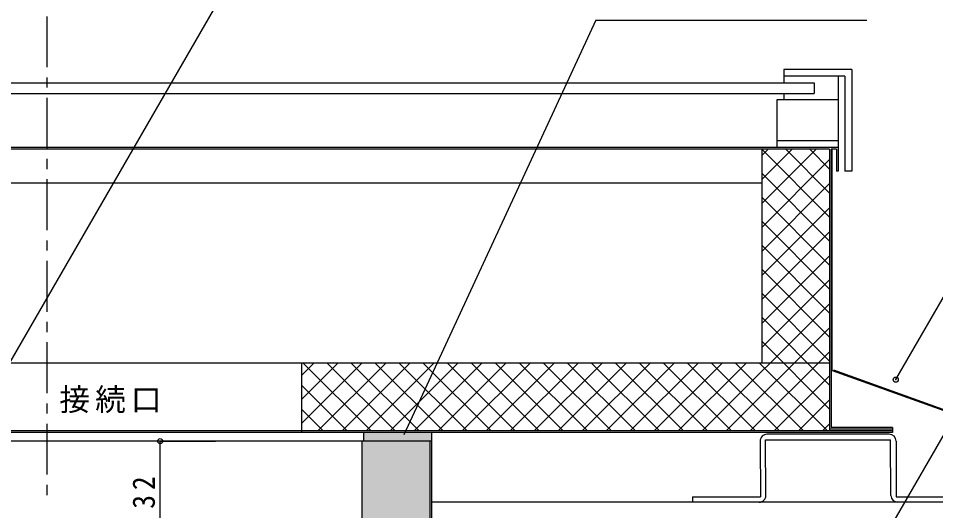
# Model space of a CAD drawing. Units: millimetres on the paper, enlarged 10 times, with parts at other scales. Extents: x -4356 to 3884, y -2974 to 2806.
# Drawn here: x 1816 to 2716, y 1721 to 2204 of the extents above; entities that cross this region are included whole.
import ezdxf

# ---------------------------------------------------------------- set-up
doc = ezdxf.new("R2010")
doc.units = ezdxf.units.MM
doc.header["$LTSCALE"] = 10
doc.header["$PDMODE"] = 32
doc.header["$PDSIZE"] = 5
doc.linetypes.add('CHAIN1', pattern=[8, 5, -1, 1, -1])
doc.layers.add('1-0', color=4, linetype='Continuous')
doc.styles.add('ＭＳ ゴシック', font='')
doc.styles.get('ＭＳ ゴシック').set_extended_font_data('MS Gothic')

msp = doc.modelspace()

# ---------------------------------------------------------------- linework, layer by layer
at = {"layer": '1-0', "linetype": 'CHAIN1'}
msp.add_line((1843.48, 2206.25), (1843.48, 1726.35), dxfattribs=at)
at = {"layer": '1-0'}
for p, q in [((2382.23, 2202.41), (2194.11, 1795.32)), ((2382.23, 2202.41), (2648.5, 2202.41)), ((2676.7, 1849.52), (2833.32, 2120.8)), ((2545.15, 2069.59), (2551.38, 2075.82)), ((2545.15, 2046.02), (2574.95, 2075.82)), ((2545.15, 2022.45), (2598.52, 2075.82)), ((2611.81, 2009.22), (2545.22, 2075.82)), ((2611.81, 2032.79), (2568.79, 2075.82)), ((2611.81, 2056.36), (2592.36, 2075.82)), ((2545.15, 1998.88), (2611.81, 2065.55)), ((2611.81, 1985.65), (2545.15, 2052.32)), ((2545.15, 1975.31), (2611.81, 2041.98)), ((2611.81, 1962.08), (2545.15, 2028.75)), ((2545.15, 1951.74), (2611.81, 2018.41)), ((2611.81, 1938.51), (2545.15, 2005.18)), ((2545.15, 1928.17), (2611.81, 1994.84)), ((2611.81, 1914.94), (2545.15, 1981.61)), ((2545.15, 1904.6), (2611.81, 1971.27)), ((2655.71, 1677.4), (2822, 1965.42)), ((2611.81, 1891.37), (2545.15, 1958.04)), ((2545.15, 1881.03), (2611.81, 1947.7)), ((2611.81, 1867.8), (2545.15, 1934.47)), ((2486.84, 1799.15), (2611.81, 1924.13)), ((2611.81, 1844.23), (2545.15, 1910.9)), ((2510.41, 1799.15), (2611.81, 1900.56)), ((2611.81, 1820.66), (2545.15, 1887.33)), ((2533.98, 1799.15), (2611.81, 1876.99)), ((2093.48, 1865.82), (1593.48, 1865.82)), ((2093.48, 1853.63), (2105.67, 1865.82)), ((2093.48, 1830.06), (2129.24, 1865.82)), ((2093.48, 1806.49), (2152.81, 1865.82)), ((2161.92, 1799.15), (2095.25, 1865.82)), ((2109.72, 1799.15), (2176.38, 1865.82)), ((2185.49, 1799.15), (2118.82, 1865.82)), ((2133.29, 1799.15), (2199.95, 1865.82)), ((2209.06, 1799.15), (2142.39, 1865.82)), ((2156.86, 1799.15), (2223.52, 1865.82)), ((2232.63, 1799.15), (2165.96, 1865.82)), ((2180.43, 1799.15), (2247.09, 1865.82)), ((2256.2, 1799.15), (2189.53, 1865.82)), ((2204, 1799.15), (2270.66, 1865.82)), ((2279.77, 1799.15), (2213.1, 1865.82)), ((2227.57, 1799.15), (2294.23, 1865.82)), ((2303.34, 1799.15), (2236.67, 1865.82)), ((2251.14, 1799.15), (2317.8, 1865.82)), ((2326.91, 1799.15), (2260.24, 1865.82)), ((2274.71, 1799.15), (2341.38, 1865.82)), ((2350.48, 1799.15), (2283.81, 1865.82)), ((2298.28, 1799.15), (2364.95, 1865.82)), ((2374.05, 1799.15), (2307.38, 1865.82)), ((2321.85, 1799.15), (2388.52, 1865.82)), ((2397.62, 1799.15), (2330.95, 1865.82)), ((2345.42, 1799.15), (2412.09, 1865.82)), ((2421.19, 1799.15), (2354.52, 1865.82)), ((2368.99, 1799.15), (2435.66, 1865.82)), ((2444.76, 1799.15), (2378.09, 1865.82)), ((2392.56, 1799.15), (2459.23, 1865.82)), ((2468.33, 1799.15), (2401.66, 1865.82)), ((2416.13, 1799.15), (2482.8, 1865.82)), ((2491.9, 1799.15), (2425.23, 1865.82)), ((2439.7, 1799.15), (2506.37, 1865.82)), ((2515.47, 1799.15), (2448.8, 1865.82)), ((2463.27, 1799.15), (2529.94, 1865.82)), ((2539.04, 1799.15), (2472.37, 1865.82)), ((2562.61, 1799.15), (2495.94, 1865.82)), ((2586.18, 1799.15), (2519.51, 1865.82)), ((2609.75, 1799.15), (2543.09, 1865.82)), ((2557.55, 1799.15), (2611.81, 1853.41)), ((2138.35, 1799.15), (2093.48, 1844.02)), ((2581.12, 1799.15), (2611.81, 1829.84)), ((2114.78, 1799.15), (2093.48, 1820.45)), ((2604.69, 1799.15), (2611.81, 1806.27)), ((2093.48, 1799.15), (1593.48, 1799.15)), ((2093.48, 1797.49), (1593.48, 1797.49)), ((2152.87, 1789.15), (1556.2, 1789.15)), ((1954.99, 1789.15), (2009.3, 1789.15)), ((1954.99, 1682.49), (1954.99, 1789.15))]:
    msp.add_line(p, q, dxfattribs=at)
at = {"layer": '1-0', "color": 7}
for p, q in [((2626.81, 2147.49), (2566.81, 2147.49)), ((2626.81, 2147.49), (2626.81, 2054.15)), ((457.51, 2141.15), (2596.81, 2141.15)), ((2596.81, 2141.15), (2596.81, 2130.49)), ((457.51, 2130.49), (2596.81, 2130.49)), ((2566.81, 2130.49), (2566.81, 2124.15)), ((2620.15, 2124.15), (2560.15, 2124.15)), ((2560.15, 2124.15), (2560.15, 2077.49)), ((2620.15, 2084.15), (2560.15, 2084.15)), ((2620.15, 2077.49), (457.51, 2077.49)), ((2611.81, 2075.82), (457.51, 2075.82)), ((2545.15, 2075.82), (2545.15, 1865.82)), ((2611.81, 2075.82), (2611.81, 1799.15)), ((2613.48, 2075.82), (2613.48, 1802.49)), ((2618.48, 2075.82), (2613.48, 2075.82)), ((2615.51, 2075.82), (2614.34, 2075.82)), ((2614.34, 1858.56), (2614.34, 2075.82)), ((2618.48, 2075.82), (2618.48, 2054.15)), ((2545.15, 2042.49), (457.51, 2042.49)), ((2611.81, 1865.82), (2093.48, 1865.82)), ((2093.48, 1865.82), (2093.48, 1797.49)), ((2614.34, 1858.56), (2749.88, 1809.9)), ((1843.48, 1802.49), (1843.48, 1797.49)), ((2093.48, 1802.49), (2093.48, 1797.49)), ((2673.48, 1800.82), (2611.81, 1800.82)), ((2673.48, 1802.49), (2613.48, 1802.49)), ((2673.48, 1802.49), (2673.48, 1797.49)), ((2673.48, 1799.15), (2093.48, 1799.15)), ((2673.48, 1797.49), (2093.48, 1797.49)), ((2154.54, 1797.49), (2154.54, 1789.15)), ((2221.2, 1797.49), (2221.2, 1789.15)), ((2670.33, 1795.87), (2550.33, 1795.87)), ((2221.2, 1789.15), (2152.87, 1789.15)), ((2152.87, 1789.15), (2152.87, 1684.15)), ((2219.54, 1789.15), (2219.54, 1684.15)), ((2221.2, 1789.15), (2221.2, 1682.49)), ((2543.66, 1789.17), (2543.94, 1734.54)), ((2548.99, 1790.53), (2671.66, 1790.54)), ((2549.26, 1735.9), (2548.99, 1790.53)), ((2671.93, 1735.84), (2671.66, 1790.54)), ((2677, 1789.24), (2677.27, 1734.54)), ((2743.96, 1729.34), (2221.2, 1729.34)), ((2477.27, 1734.53), (2543.94, 1734.54)), ((2477.27, 1734.53), (2477.3, 1729.2)), ((2677.27, 1734.54), (2743.94, 1734.54))]:
    msp.add_line(p, q, dxfattribs=at)
at = {"layer": '1-0'}
msp.add_lwpolyline([(1735.34, 1742.05), (2064.3, 2311.82), (2645.5, 2311.82)], dxfattribs=at)
at = {"layer": '1-0', "color": 7}
for points in [[(2633.48, 2154.15), (2566.81, 2154.15), (2566.81, 2141.15)], [(2633.48, 2154.15), (2633.48, 2054.15), (2626.81, 2054.15)], [(2620.15, 2147.49), (2620.15, 2054.15), (2618.48, 2054.15)], [(2615.51, 1859.15), (2751.04, 1810.5), (2741.55, 1810.5)]]:
    msp.add_lwpolyline(points, dxfattribs=at)
for centre, start, end in [((2550.33, 1789.2), 90.00048, 180.28602), ((2670.33, 1789.2), 0.28602, 90.00048), ((2542.6, 1735.87), 270.00048, 0.28602), ((2678.6, 1735.87), 180.28602, 270.00048)]:
    msp.add_arc(centre, 6.67, start, end, dxfattribs=at)
at = {"layer": '1-0', "color": 5}
for p in [(2676.7, 1849.52), (1954.99, 1789.15)]:
    msp.add_point(p, dxfattribs=at)
at = {"layer": '1-0', "color": 7}
for points in [[(2154.54, 1797.49), (2154.54, 1789.15), (2221.2, 1797.49), (2221.2, 1789.15)], [(2152.87, 1789.15), (2219.54, 1789.15), (2152.87, 1684.15), (2219.54, 1684.15)]]:
    msp.add_solid(points, dxfattribs=at)

# ---------------------------------------------------------------- texts
at = {"layer": '1-0', "color": 7, "insert": (1855.95, 1816.61), "char_height": 21.99, "attachment_point": 7, "style": 'ＭＳ ゴシック'}
msp.add_mtext('\\T1.17;接続口', dxfattribs=at)
at = {"layer": '1-0', "color": 7, "insert": (1949.97, 1722.78), "char_height": 21.99, "attachment_point": 7, "rotation": 90, "style": 'ＭＳ ゴシック'}
msp.add_mtext('\\T1.36;\\W0.9;32', dxfattribs=at)

doc.saveas('drawing.dxf')
